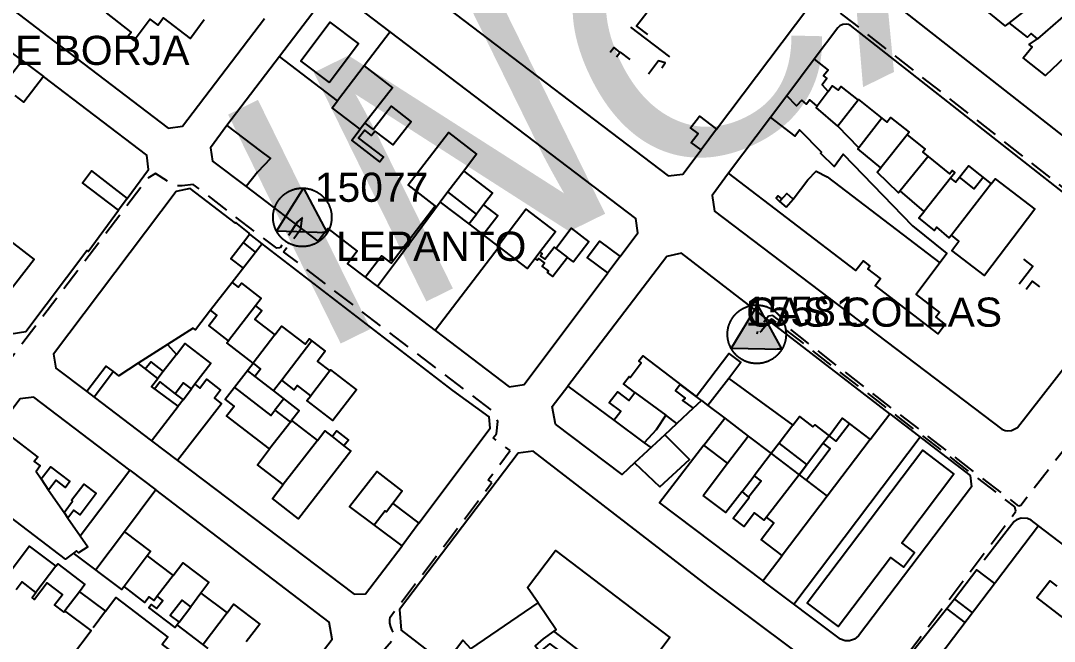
# Model space of a CAD drawing. Header units: millimetres. Extents: x 487814 to 495125, y 4392873 to 4398925.
# Drawn here: x 491716 to 491999.4, y 4396314.3 to 4396484.5 of the extents above; entities that cross this region are included whole.
import ezdxf
from ezdxf.enums import TextEntityAlignment as Align

# ---------------------------------------------------------------- set-up
doc = ezdxf.new("R2010")
doc.units = ezdxf.units.MM
doc.linetypes.add('TRAZOS2', pattern=[9.525, 6.35, -3.175])
for name, color, linetype in [('Cartografia_Base', 8, 'Continuous'), ('Centro_de_Distribucion_posicion', 5, 'Continuous'), ('Centro_de_Distribucion_rotulo', 7, 'Continuous'), ('Centro_de_Distribucion_rotulo_alias', 7, 'Continuous'), ('Texto_Cartografia_Territorial', 7, 'Continuous'), ('Tramo_MT__15_S_E_Trazado', 5, 'TRAZOS2')]:
    doc.layers.add(name, color=color, linetype=linetype)
doc.styles.get("Standard").update_dxf_attribs({"font": 'arial.ttf'})

# ---------------------------------------------------------------- blocks, each defined once
blk = doc.blocks.new('CD_EMPRESA_NEW')
blk.add_hatch(color=256).paths.add_polyline_path([(0, 1.003), (0.871, -0.497), (-0.872, -0.496)])
at = {"linetype": 'Continuous'}
for p, q in [((0.102, 0.828), (-0.027, 0.957)), ((-0.872, -0.496), (-0.872, -0.496))]:
    blk.add_line(p, q, dxfattribs=at)
at = {"flags": 128}
for points in [[(1.003, 0), (1.003, -0.011), (1.003, -0.022), (1.003, -0.034), (1.002, -0.045), (1.002, -0.056), (1.001, -0.067), (1, -0.079), (0.999, -0.09), (0.998, -0.102), (0.997, -0.113), (0.996, -0.125), (0.994, -0.136), (0.992, -0.148), (0.991, -0.159), (0.989, -0.171), (0.987, -0.183), (0.984, -0.194), (0.982, -0.206), (0.979, -0.218), (0.977, -0.229), (0.974, -0.241), (0.971, -0.253), (0.968, -0.264), (0.965, -0.276), (0.961, -0.288), (0.958, -0.299), (0.954, -0.311), (0.95, -0.323), (0.946, -0.335), (0.942, -0.346), (0.937, -0.358), (0.933, -0.369), (0.928, -0.381), (0.923, -0.392), (0.918, -0.404), (0.913, -0.415), (0.908, -0.427), (0.903, -0.438), (0.897, -0.45), (0.891, -0.461), (0.885, -0.472), (0.879, -0.483), (0.873, -0.494), (0.867, -0.505), (0.86, -0.516), (0.854, -0.527), (0.847, -0.538), (0.84, -0.549), (0.833, -0.56), (0.825, -0.57), (0.818, -0.581), (0.81, -0.591), (0.803, -0.602), (0.795, -0.612), (0.787, -0.622), (0.779, -0.632), (0.771, -0.642), (0.762, -0.652), (0.754, -0.662), (0.745, -0.672), (0.737, -0.681), (0.728, -0.691), (0.719, -0.7), (0.709, -0.709), (0.7, -0.719), (0.691, -0.728), (0.681, -0.737), (0.672, -0.745), (0.662, -0.754), (0.652, -0.762), (0.642, -0.771), (0.632, -0.779), (0.622, -0.787), (0.612, -0.795), (0.602, -0.803), (0.591, -0.81), (0.581, -0.818), (0.57, -0.825), (0.56, -0.833), (0.549, -0.84), (0.538, -0.847), (0.527, -0.854), (0.516, -0.86), (0.505, -0.867), (0.494, -0.873), (0.483, -0.879), (0.472, -0.885), (0.461, -0.891), (0.45, -0.897), (0.438, -0.903), (0.427, -0.908), (0.415, -0.913), (0.404, -0.918), (0.392, -0.923), (0.381, -0.928), (0.369, -0.933), (0.358, -0.937), (0.346, -0.942), (0.335, -0.946), (0.323, -0.95), (0.311, -0.954), (0.299, -0.958), (0.288, -0.961), (0.276, -0.965), (0.264, -0.968), (0.253, -0.971), (0.241, -0.974), (0.229, -0.977), (0.218, -0.979), (0.206, -0.982), (0.194, -0.984), (0.183, -0.987), (0.171, -0.989), (0.159, -0.991), (0.148, -0.992), (0.136, -0.994), (0.125, -0.996), (0.113, -0.997), (0.102, -0.998), (0.09, -0.999), (0.079, -1), (0.067, -1.001), (0.056, -1.002), (0.045, -1.002), (0.034, -1.003), (0.022, -1.003), (0.011, -1.003), (0, -1.003), (-0.011, -1.003), (-0.022, -1.003), (-0.034, -1.003), (-0.045, -1.002), (-0.056, -1.002), (-0.067, -1.001), (-0.079, -1), (-0.09, -0.999), (-0.102, -0.998), (-0.113, -0.997), (-0.125, -0.996), (-0.136, -0.994), (-0.148, -0.992), (-0.159, -0.991), (-0.171, -0.989), (-0.183, -0.987), (-0.194, -0.984), (-0.206, -0.982), (-0.218, -0.979), (-0.229, -0.977), (-0.241, -0.974), (-0.253, -0.971), (-0.264, -0.968), (-0.276, -0.965), (-0.288, -0.961), (-0.299, -0.958), (-0.311, -0.954), (-0.323, -0.95), (-0.335, -0.946), (-0.346, -0.942), (-0.358, -0.937), (-0.369, -0.933), (-0.381, -0.928), (-0.392, -0.923), (-0.404, -0.918), (-0.415, -0.913), (-0.427, -0.908), (-0.438, -0.903), (-0.45, -0.897), (-0.461, -0.891), (-0.472, -0.885), (-0.483, -0.879), (-0.494, -0.873), (-0.505, -0.867), (-0.516, -0.86), (-0.527, -0.854), (-0.538, -0.847), (-0.549, -0.84), (-0.56, -0.833), (-0.57, -0.825), (-0.581, -0.818), (-0.591, -0.81), (-0.602, -0.803), (-0.612, -0.795), (-0.622, -0.787), (-0.632, -0.779), (-0.642, -0.771), (-0.652, -0.762), (-0.662, -0.754), (-0.672, -0.745), (-0.681, -0.737), (-0.691, -0.728), (-0.7, -0.719), (-0.709, -0.709), (-0.719, -0.7), (-0.728, -0.691), (-0.737, -0.681), (-0.745, -0.672), (-0.754, -0.662), (-0.762, -0.652), (-0.771, -0.642), (-0.779, -0.632), (-0.787, -0.622), (-0.795, -0.612), (-0.803, -0.602), (-0.81, -0.591), (-0.818, -0.581), (-0.825, -0.57), (-0.833, -0.56), (-0.84, -0.549), (-0.847, -0.538), (-0.854, -0.527), (-0.86, -0.516), (-0.867, -0.505), (-0.873, -0.494), (-0.879, -0.483), (-0.885, -0.472), (-0.891, -0.461), (-0.897, -0.45), (-0.903, -0.438), (-0.908, -0.427), (-0.913, -0.415), (-0.918, -0.404), (-0.923, -0.392), (-0.928, -0.381), (-0.933, -0.369), (-0.937, -0.358), (-0.942, -0.346), (-0.946, -0.335), (-0.95, -0.323), (-0.954, -0.311), (-0.958, -0.299), (-0.961, -0.288), (-0.965, -0.276), (-0.968, -0.264), (-0.971, -0.253), (-0.974, -0.241), (-0.977, -0.229), (-0.979, -0.218), (-0.982, -0.206), (-0.984, -0.194), (-0.987, -0.183), (-0.989, -0.171), (-0.991, -0.159), (-0.992, -0.148), (-0.994, -0.136), (-0.996, -0.125), (-0.997, -0.113), (-0.998, -0.102), (-0.999, -0.09), (-1, -0.079), (-1.001, -0.067), (-1.002, -0.056), (-1.002, -0.045), (-1.003, -0.034), (-1.003, -0.022), (-1.003, -0.011), (-1.003, 0), (-1.003, 0.011), (-1.003, 0.022), (-1.003, 0.034), (-1.002, 0.045), (-1.002, 0.056), (-1.001, 0.067), (-1, 0.079), (-0.999, 0.09), (-0.998, 0.102), (-0.997, 0.113), (-0.996, 0.125), (-0.994, 0.136), (-0.992, 0.148), (-0.991, 0.159), (-0.989, 0.171), (-0.987, 0.183), (-0.984, 0.194), (-0.982, 0.206), (-0.979, 0.218), (-0.977, 0.229), (-0.974, 0.241), (-0.971, 0.253), (-0.968, 0.264), (-0.965, 0.276), (-0.961, 0.288), (-0.958, 0.299), (-0.954, 0.311), (-0.95, 0.323), (-0.946, 0.335), (-0.942, 0.346), (-0.937, 0.358), (-0.933, 0.369), (-0.928, 0.381), (-0.923, 0.392), (-0.918, 0.404), (-0.913, 0.415), (-0.908, 0.427), (-0.903, 0.438), (-0.897, 0.45), (-0.891, 0.461), (-0.885, 0.472), (-0.879, 0.483), (-0.873, 0.494), (-0.867, 0.505), (-0.86, 0.516), (-0.854, 0.527), (-0.847, 0.538), (-0.84, 0.549), (-0.833, 0.56), (-0.825, 0.57), (-0.818, 0.581), (-0.81, 0.591), (-0.803, 0.602), (-0.795, 0.612), (-0.787, 0.622), (-0.779, 0.632), (-0.771, 0.642), (-0.762, 0.652), (-0.754, 0.662), (-0.745, 0.672), (-0.737, 0.681), (-0.728, 0.691), (-0.719, 0.7), (-0.709, 0.709), (-0.7, 0.719), (-0.691, 0.728), (-0.681, 0.737), (-0.672, 0.745), (-0.662, 0.754), (-0.652, 0.762), (-0.642, 0.771), (-0.632, 0.779), (-0.622, 0.787), (-0.612, 0.795), (-0.602, 0.803), (-0.591, 0.81), (-0.581, 0.818), (-0.57, 0.825), (-0.56, 0.833), (-0.549, 0.84), (-0.538, 0.847), (-0.527, 0.854), (-0.516, 0.86), (-0.505, 0.867), (-0.494, 0.873), (-0.483, 0.879), (-0.472, 0.885), (-0.461, 0.891), (-0.45, 0.897), (-0.438, 0.903), (-0.427, 0.908), (-0.415, 0.913), (-0.404, 0.918), (-0.392, 0.923), (-0.381, 0.928), (-0.369, 0.933), (-0.358, 0.937), (-0.346, 0.942), (-0.335, 0.946), (-0.323, 0.95), (-0.311, 0.954), (-0.299, 0.958), (-0.288, 0.961), (-0.276, 0.965), (-0.264, 0.968), (-0.253, 0.971), (-0.241, 0.974), (-0.229, 0.977), (-0.218, 0.979), (-0.206, 0.982), (-0.194, 0.984), (-0.183, 0.987), (-0.171, 0.989), (-0.159, 0.991), (-0.148, 0.992), (-0.136, 0.994), (-0.125, 0.996), (-0.113, 0.997), (-0.102, 0.998), (-0.09, 0.999), (-0.079, 1), (-0.067, 1.001), (-0.056, 1.002), (-0.045, 1.002), (-0.034, 1.003), (-0.022, 1.003), (-0.011, 1.003), (0, 1.003), (0.011, 1.003), (0.022, 1.003), (0.034, 1.003), (0.045, 1.002), (0.056, 1.002), (0.067, 1.001), (0.079, 1), (0.09, 0.999), (0.102, 0.998), (0.113, 0.997), (0.125, 0.996), (0.136, 0.994), (0.148, 0.992), (0.159, 0.991), (0.171, 0.989), (0.183, 0.987), (0.194, 0.984), (0.206, 0.982), (0.218, 0.979), (0.229, 0.977), (0.241, 0.974), (0.253, 0.971), (0.264, 0.968), (0.276, 0.965), (0.288, 0.961), (0.299, 0.958), (0.311, 0.954), (0.323, 0.95), (0.335, 0.946), (0.346, 0.942), (0.358, 0.937), (0.369, 0.933), (0.381, 0.928), (0.392, 0.923), (0.404, 0.918), (0.415, 0.913), (0.427, 0.908), (0.438, 0.903), (0.45, 0.897), (0.461, 0.891), (0.472, 0.885), (0.483, 0.879), (0.494, 0.873), (0.505, 0.867), (0.516, 0.86), (0.527, 0.854), (0.538, 0.847), (0.549, 0.84), (0.56, 0.833), (0.57, 0.825), (0.581, 0.818), (0.591, 0.81), (0.602, 0.803), (0.612, 0.795), (0.622, 0.787), (0.632, 0.779), (0.642, 0.771), (0.652, 0.762), (0.662, 0.754), (0.672, 0.745), (0.681, 0.737), (0.691, 0.728), (0.7, 0.719), (0.709, 0.709), (0.719, 0.7), (0.728, 0.691), (0.737, 0.681), (0.745, 0.672), (0.754, 0.662), (0.762, 0.652), (0.771, 0.642), (0.779, 0.632), (0.787, 0.622), (0.795, 0.612), (0.803, 0.602), (0.81, 0.591), (0.818, 0.581), (0.825, 0.57), (0.833, 0.56), (0.84, 0.549), (0.847, 0.538), (0.854, 0.527), (0.86, 0.516), (0.867, 0.505), (0.873, 0.494), (0.879, 0.483), (0.885, 0.472), (0.891, 0.461), (0.897, 0.45), (0.903, 0.438), (0.908, 0.427), (0.913, 0.415), (0.918, 0.404), (0.923, 0.392), (0.928, 0.381), (0.933, 0.369), (0.937, 0.358), (0.942, 0.346), (0.946, 0.335), (0.95, 0.323), (0.954, 0.311), (0.958, 0.299), (0.961, 0.288), (0.965, 0.276), (0.968, 0.264), (0.971, 0.253), (0.974, 0.241), (0.977, 0.229), (0.979, 0.218), (0.982, 0.206), (0.984, 0.194), (0.987, 0.183), (0.989, 0.171), (0.991, 0.159), (0.992, 0.148), (0.994, 0.136), (0.996, 0.125), (0.997, 0.113), (0.998, 0.102), (0.999, 0.09), (1, 0.079), (1.001, 0.067), (1.002, 0.056), (1.002, 0.045), (1.003, 0.034), (1.003, 0.022), (1.003, 0.011), (1.003, 0)], [(0, 1.003), (0.871, -0.497), (-0.872, -0.496), (0, 1.003)]]:
    blk.add_lwpolyline(points, dxfattribs=at)

msp = doc.modelspace()

# ---------------------------------------------------------------- linework, layer by layer
at = {"layer": 'Cartografia_Base'}
for p, q in [((492003.14, 4396486.84, 125.63), (491994.71, 4396479.55, 125.52)), ((491883.12, 4396482.74, 124.16), (491893.85, 4396474.62, 124.07)), ((491716.39, 4396473.62, 128.91), (491722.18, 4396469.25, 128.89)), ((491879.32, 4396474.58, 125.69), (491880.25, 4396475.8, 125.69)), ((491933.55, 4396473.96, 125.99), (491926.02, 4396463.94, 126)), ((491810.17, 4396472.16, 127.64), (491802.87, 4396462.57, 127.72)), ((491937.36, 4396465.15, 125.15), (491934.34, 4396461.12, 125.15)), ((491945.56, 4396462.73, 126.45), (491940.01, 4396455.56, 124.79)), ((491810.36, 4396456.44, 127.55), (491809.05, 4396454.77, 127.54)), ((491921.54, 4396457.97, 126.7), (491910.07, 4396442.69, 126.7)), ((491952.06, 4396457.81, 125.36), (491945.74, 4396449.66, 125.34)), ((491906.78, 4396454.76, 123.87), (491902.51, 4396449.09, 131.76)), ((491959, 4396453.23, 125.33), (491951.8, 4396444.21, 125.34)), ((491964.8, 4396447.26, 126.78), (491957.07, 4396437.89, 125)), ((491837.42, 4396443.23, 127.22), (491833.07, 4396437.57, 127.22)), ((491970.89, 4396441.34, 124.81), (491963.67, 4396432.21, 124.81)), ((491982.08, 4396439.78, 124.78), (491971.13, 4396425.7, 124.79)), ((491745.14, 4396435.74, 126.84), (491742.77, 4396432.51, 126.83)), ((491842.83, 4396434.02, 126.94), (491840.92, 4396431.5, 126.94)), ((491838.84, 4396428.77, 126.62), (491842.77, 4396425.78, 126.62)), ((491780.36, 4396421.06, 128.5), (491777.03, 4396423.64, 128.5)), ((491846.81, 4396422.7, 130.54), (491847.12, 4396422.47, 130.54)), ((491858.3, 4396421.04, 127.22), (491857, 4396419.33, 127.22)), ((491862.69, 4396422.05, 126.94), (491865.9, 4396419.6, 126.94)), ((491880.3, 4396419.8, 126.94), (491876.96, 4396415.36, 126.94)), ((491810.38, 4396414.15, 126.94), (491813.75, 4396411.6, 126.84)), ((491773.93, 4396412.72, 127.21), (491768.03, 4396405.11, 127.21)), ((491813.75, 4396411.6, 126.84), (491829.63, 4396399.5, 126.94)), ((491780.32, 4396406.29, 127.04), (491772.98, 4396396.72, 127.04)), ((491785.66, 4396398.33, 127.35), (491779.67, 4396390.59, 127.29)), ((491756.22, 4396395.69, 126.78), (491748.21, 4396390.57, 126.78)), ((491795.77, 4396396.69, 128.33), (491787.6, 4396385.92, 128.33)), ((491758.67, 4396392.99, 126.82), (491755.06, 4396388.31, 126.78)), ((491778.1, 4396388.58, 128.76), (491780.2, 4396386.94, 128.76)), ((491800.73, 4396388.45, 127.08), (491795.49, 4396381.65, 127.08)), ((491780.2, 4396386.94, 128.76), (491785.29, 4396382.98, 128.76)), ((491910.09, 4396386.41, 125.98), (491904.37, 4396379, 125.98)), ((491763.7, 4396384.81, 126.93), (491762.79, 4396383.52, 126.92)), ((491884.37, 4396382.56, 126.22), (491892.86, 4396376.29, 126.25)), ((491760.49, 4396380.53, 127.23), (491759.11, 4396378.74, 127.23)), ((491788.07, 4396380.79, 128.76), (491785.67, 4396377.71, 128.76)), ((491902.6, 4396380.34, 125.98), (491904.37, 4396379, 125.98)), ((491900.3, 4396378.19, 125.93), (491895.88, 4396374.06, 127.08)), ((491904.37, 4396379, 125.98), (491909, 4396375.46, 124.81)), ((491789.9, 4396374.42, 127.5), (491784.2, 4396367.04, 127.49)), ((491878.63, 4396374.9, 126.64), (491886.93, 4396368.76, 126.67)), ((491903.28, 4396368.06, 125.72), (491909, 4396375.46, 124.81)), ((491909, 4396375.46, 124.81), (491915.43, 4396370.56, 124.81)), ((491927.69, 4396373.55, 125.12), (491923.9, 4396368.61, 125.28)), ((491751.85, 4396369.31, 127.06), (491759, 4396363.89, 127.06)), ((491797.31, 4396369.34, 126.9), (491787.96, 4396357.25, 126.87)), ((491801.37, 4396370.45, 126.76), (491804.6, 4396367.9, 126.76)), ((491909.78, 4396363.13, 125.76), (491915.43, 4396370.56, 124.81)), ((491962.6, 4396370.3, 123.15), (491927.96, 4396324.41, 122.99)), ((491937.59, 4396370.68, 125.35), (491936, 4396368.62, 125.35)), ((491948.89, 4396369.61, 125.33), (491937.09, 4396354.07, 125.55)), ((491745.86, 4396361.24, 126.82), (491753.01, 4396355.79, 126.82)), ((491929.37, 4396359.96, 125.3), (491920.44, 4396348.3, 126.05)), ((491721.57, 4396358.82, 127.48), (491723.62, 4396355.77, 127.48)), ((491931.31, 4396358.48, 125.05), (491937.09, 4396354.07, 125.55)), ((491937.09, 4396354.07, 125.55), (491924.76, 4396337.84, 125.97)), ((491727.85, 4396349.63, 128.29), (491728.91, 4396348.09, 128.3)), ((491825.12, 4396346.65, 127), (491820.56, 4396340.44, 126.95)), ((491744.39, 4396344.28, 126.68), (491736.56, 4396333.85, 126.68)), ((491750.67, 4396337.73, 127.03), (491744.31, 4396329.27, 127.04)), ((491725.63, 4396334.85, 127.31), (491720.16, 4396327.66, 127.31)), ((491757.81, 4396332.36, 127.46), (491753.43, 4396326.62, 127.45)), ((491732.06, 4396327.86, 127.34), (491728.11, 4396322.59, 127.34)), ((491765.39, 4396327.44, 126.54), (491762.61, 4396323.76, 126.54)), ((491969.92, 4396323.2, 122.78), (491974.96, 4396319.33, 123.4)), ((491739.21, 4396322.5, 127.48), (491735.8, 4396317.97, 127.47)), ((491772.57, 4396322.08, 126.55), (491766.02, 4396313.35, 126.54)), ((491759.4, 4396319.5, 126.54), (491758.9, 4396318.79, 126.54))]:
    msp.add_line(p, q, dxfattribs=at)
for points in [[(491950.58, 4396493.09, 123.8), (492030.94, 4396429.95, 122.91), (492033.78, 4396430.31, 122.87), (492064.13, 4396469.41, 122.8), (492063.65, 4396473.42, 122.87), (491982.45, 4396535.14, 124.38)], [(491812.74, 4396503.55, 124.99), (491893.51, 4396441.97, 124.04), (491897.51, 4396442.46, 124.15), (491902.51, 4396449.09, 124.15), (491899.83, 4396451.13, 124.15), (491901.68, 4396453.56, 124.14), (491899.6, 4396455.15, 124.14), (491902.05, 4396458.34, 124.11), (491906.78, 4396454.76, 124.11), (491932.06, 4396488.33, 123.88)], [(491706.23, 4396493.4, 126), (491723.44, 4396480.24, 125.87)], [(491817.29, 4396481.51, 127.16), (491803.16, 4396492.27, 127.31), (491802.36, 4396492.69, 128.65), (491801.31, 4396492.79, 130.72), (491800.5, 4396492.43, 131.41), (491799.9, 4396491.83, 127.31), (491786.9, 4396474.73, 127.31)], [(491997.98, 4396492.32, 125.29), (491997.18, 4396491.37, 125.29), (491996.13, 4396491.17, 125.29), (491986.94, 4396483.98, 125.29)], [(491888.94, 4396488.31, 122.92), (491884.81, 4396483, 122.92), (491887.78, 4396480.77, 122.92)], [(492027.78, 4396473.96, 123.61), (492029.86, 4396476.77, 123.64), (492034.64, 4396473.16, 123.45), (492019.54, 4396453.45, 123.42), (492012.62, 4396458.78, 123.49), (492014.7, 4396461.49, 123.57), (492002.11, 4396471.19, 123.57), (492005.31, 4396475.13, 123.62), (492003.94, 4396476.22, 123.63), (491996.95, 4396469.46, 123.53), (491990.78, 4396474.32, 123.65), (491993.31, 4396477.4, 123.73), (491992.5, 4396477.97, 123.75), (491994.71, 4396479.55, 123.79), (491993.03, 4396481.01, 123.84), (491992.02, 4396480.04, 123.82), (491986.94, 4396483.98, 123.77), (491985.88, 4396483.15, 123.7), (491978.44, 4396489.2, 123.6)], [(491723.44, 4396480.24, 125.87), (491756.41, 4396455.06, 125.6), (491760.32, 4396455.64, 125.46), (491782.81, 4396485.12, 125.28)], [(491766.26, 4396484.73, 126.06), (491762.48, 4396479.67, 126.09), (491755.12, 4396485.29, 126.22), (491753.64, 4396483.35, 126.23), (491751.51, 4396484.97, 126.34), (491747.05, 4396479.12, 126.34), (491745.46, 4396480.34, 126.34), (491746.3, 4396481.41, 126.41), (491739.51, 4396486.72, 126.4)], [(491710.41, 4396466.02, 125.83), (491716.39, 4396473.62, 125.82), (491702.65, 4396484.07, 125.94)], [(491800.55, 4396467.6, 125.29), (491808.57, 4396478.28, 125.1), (491800.8, 4396484.12, 125.1), (491792.78, 4396473.44, 125.31), (491800.55, 4396467.6, 125.29)], [(492011.87, 4396429.56, 122.81), (491943.42, 4396483.33, 123.84), (491942.92, 4396483.51, 123.84), (491942.25, 4396483.62, 123.85), (491941.33, 4396483.48, 123.85), (491940.59, 4396483.11, 123.85), (491940.05, 4396482.62, 123.85), (491933.55, 4396473.96, 123.87), (491937.32, 4396470.99, 123.71), (491936.07, 4396469.41, 123.72), (491936.97, 4396468.71, 123.68), (491935.7, 4396466.98, 123.69), (491937.36, 4396465.15, 123.62), (491938.49, 4396466.66, 123.62), (491940.09, 4396465.46, 123.62), (491940.82, 4396466.44, 123.64), (491945.56, 4396462.73, 123.58), (491945.71, 4396462.93, 123.58), (491953.48, 4396456.71, 123.49), (491954.49, 4396457.99, 123.5), (491959.57, 4396453.94, 123.44), (491959, 4396453.23, 123.43), (491963.95, 4396449.29, 123.21), (491963.32, 4396448.5, 123.19), (491970.6, 4396442.49, 122.63), (491971.35, 4396443.4, 122.68), (491972.07, 4396442.83, 122.63), (491970.89, 4396441.34, 122.56), (491972.3, 4396440.22, 122.48), (491975.83, 4396444.7, 122.62), (491982.08, 4396439.78, 122.69), (491983.16, 4396441.17, 122.5), (491993.98, 4396432.86, 122.73), (491980.26, 4396414.61, 122.71), (491971.3, 4396421.48, 122.7), (491973.22, 4396424.08, 122.7), (491971.13, 4396425.7, 122.69), (491970.56, 4396424.97, 122.69), (491967.19, 4396427.87, 122.5), (491966.5, 4396426.99, 122.54), (491962.22, 4396430.42, 122.81), (491963.67, 4396432.21, 122.7), (491957.07, 4396437.89, 123.32), (491956.63, 4396437.35, 123.32), (491950.82, 4396442.98, 123.46), (491951.8, 4396444.21, 123.47), (491945.49, 4396449.34, 123.47), (491945.74, 4396449.66, 123.48), (491940.01, 4396455.56, 123.49), (491934.04, 4396460.72, 123.68), (491934.34, 4396461.12, 123.68), (491932.3, 4396462.83, 123.72), (491931.43, 4396461.59, 123.72), (491930.1, 4396462.75, 123.78), (491928.71, 4396461.15, 123.79), (491926.02, 4396463.94, 123.91), (491921.54, 4396457.97, 123.94), (491928.24, 4396452.9, 123.7), (491929.51, 4396454.62, 123.78), (491935.55, 4396448.5, 123.62), (491935.28, 4396448.16, 123.63), (491939.03, 4396444.51, 123.61), (491941.45, 4396447.94, 123.54), (491960.45, 4396428.24, 122.84), (491969.91, 4396420.67, 122.72), (491961.44, 4396409.46, 122.96), (491967.92, 4396404.51, 122.88), (491966.9, 4396403.17, 122.9), (491969.45, 4396401.22, 122.87), (491967.5, 4396398.67, 122.92), (491950.23, 4396411.91, 123.16), (491951.71, 4396413.84, 123.12), (491948.25, 4396416.49, 123.16), (491948.82, 4396417.24, 123.15), (491947, 4396418.63, 123.29), (491944.95, 4396415.96, 123.32), (491910.07, 4396442.69, 124.02)], [(491781.64, 4396448.8, 125.66), (491784.42, 4396446.69, 125.64), (491780.86, 4396442.98, 125.71), (491777.75, 4396439.02, 125.77), (491797.44, 4396424.02, 124.97), (491800.2, 4396427.56, 125), (491808.24, 4396421.3, 124.86), (491805.58, 4396417.82, 124.83), (491810.38, 4396414.15, 124.75), (491814.92, 4396420.06, 124.79), (491817.55, 4396418.04, 124.74), (491829.6, 4396433.78, 124.88), (491822.18, 4396439.46, 125.01), (491833.23, 4396453.84, 124.77), (491840.94, 4396447.92, 124.64), (491837.42, 4396443.23, 124.78), (491845.29, 4396437.24, 124.65), (491842.83, 4396434.02, 124.67), (491846.77, 4396431.02, 124.6), (491842.77, 4396425.78, 124.65), (491846.81, 4396422.7, 124.57), (491854.48, 4396432.79, 124.48), (491862.56, 4396426.63, 124.45), (491858.3, 4396421.04, 124.52), (491858.93, 4396420.54, 124.53), (491858.49, 4396419.97, 124.53), (491859.67, 4396419.07, 124.53), (491862.21, 4396422.41, 124.53), (491862.69, 4396422.05, 124.54), (491866.9, 4396427.57, 124.34), (491871.75, 4396423.88, 124.31), (491867.53, 4396418.36, 124.28), (491865.9, 4396419.6, 124.39), (491861.88, 4396414.33, 124.37), (491860.4, 4396415.46, 124.47), (491860.72, 4396415.88, 124.47), (491858.95, 4396417.21, 124.54), (491859.61, 4396418.09, 124.54), (491858.03, 4396419.28, 124.53), (491857.68, 4396418.81, 124.53), (491857, 4396419.33, 124.53), (491854.89, 4396416.55, 124.53), (491847.12, 4396422.47, 124.57), (491829.63, 4396399.5, 124.41), (491849.91, 4396384.06, 124.07), (491853.98, 4396384.75, 124.08), (491876.96, 4396415.36, 123.91), (491871.3, 4396419.61, 124.17), (491874.69, 4396424.09, 124.19), (491880.3, 4396419.8, 123.88), (491885.18, 4396426.31, 123.84), (491884.63, 4396430.23, 123.84), (491817.29, 4396481.51, 124.85), (491810.17, 4396472.16, 125.15), (491817.93, 4396466.09, 125.03), (491810.36, 4396456.44, 125.23), (491812.58, 4396454.7, 125.19), (491817.56, 4396461.06, 125.11), (491822.98, 4396456.83, 125.01), (491818.06, 4396450.47, 125.1), (491813.16, 4396454.26, 125.18), (491812.19, 4396453.01, 125.2), (491810.3, 4396454.47, 125.23), (491808.63, 4396452.31, 125.26), (491815.41, 4396447.05, 125.14), (491814.46, 4396445.82, 125.15), (491806.77, 4396451.8, 125.29), (491809.05, 4396454.77, 125.25), (491801.38, 4396460.61, 125.36), (491802.87, 4396462.57, 125.33), (491786.9, 4396474.73, 125.35), (491772.49, 4396455.76, 125.73), (491781.64, 4396448.8, 125.66)], [(491877.59, 4396475.89, 125.64), (491878.6, 4396477.14, 125.64), (491880.25, 4396475.8, 125.69)], [(491880.25, 4396475.8, 125.69), (491880.35, 4396475.94, 125.69), (491883, 4396473.85, 125.69)], [(491891.71, 4396471.62, 125.54), (491892.63, 4396472.95, 125.54), (491890.86, 4396473.48, 125.54), (491888.12, 4396469.85, 125.54)], [(491713.36, 4396398.65, 124.76), (491717.42, 4396399.25, 124.71), (491734.06, 4396421.5, 125.06), (491734.44, 4396421.21, 125.06), (491742.77, 4396432.51, 125.25), (491732.88, 4396440.08, 125.28), (491735.34, 4396443.31, 125.35), (491745.14, 4396435.74, 125.3), (491751.04, 4396443.75, 125.44), (491750.53, 4396447.68, 125.47), (491722.18, 4396469.25, 125.76), (491716.81, 4396462.18, 125.77), (491714.48, 4396463.98, 125.79)], [(491772.49, 4396455.76, 125.73), (491768.04, 4396449.61, 125.73), (491768.53, 4396446.04, 125.73), (491777.75, 4396439.02, 125.77)], [(491910.07, 4396442.69, 124.02), (491905.52, 4396436.6, 124.01), (491906.19, 4396432.26, 123.87), (491984.96, 4396372.45, 122.81), (491985.85, 4396372.12, 122.8), (491986.63, 4396372.01, 122.8), (491987.65, 4396372.11, 122.79), (491989.26, 4396372.89, 122.78), (492024.24, 4396417.85, 122.77)], [(491927.78, 4396435.53, 123.19), (491931.82, 4396440.85, 123.07), (491934.03, 4396443.21, 122.78), (491937.05, 4396441.73, 122.88), (491967.94, 4396418.07, 124.24)], [(491979.84, 4396441.53, 125.25), (491977.4, 4396438.42, 125.25), (491973.37, 4396441.59, 125.25)], [(491778.81, 4396425.94, 126.97), (491778.54, 4396426.14, 126.97), (491778.64, 4396426.27, 128.53), (491774.92, 4396429.14, 128.53), (491774.82, 4396429.01, 128.53), (491762.47, 4396438.53, 126.98), (491758.59, 4396437.65, 126.98), (491724.98, 4396393.04, 126.91), (491725.59, 4396389.23, 126.9), (491734.12, 4396382.76, 126.9)], [(491838.84, 4396428.77, 124.72), (491840.92, 4396431.5, 124.69), (491833.07, 4396437.57, 124.82), (491830.95, 4396434.78, 124.86), (491838.84, 4396428.77, 124.72)], [(491924.05, 4396434.94, 123.97), (491924.68, 4396435.64, 124.01), (491923.69, 4396436.52, 123.98), (491923.07, 4396435.82, 123.97), (491924.05, 4396434.94, 123.97)], [(491925.84, 4396433.35, 123.99), (491927.78, 4396435.53, 124), (491926, 4396437.12, 124.01), (491924.05, 4396434.94, 123.97), (491925.84, 4396433.35, 123.99)], [(491830.95, 4396434.78, 127.23), (491819.58, 4396419.25, 126.84), (491813.75, 4396411.6, 126.84)], [(491703.77, 4396431.24, 125.1), (491719.63, 4396419.06, 124.86), (491707.37, 4396403.16, 124.86)], [(491782.14, 4396423.36, 128.44), (491778.81, 4396425.94, 128.44), (491777.03, 4396423.64, 128.5)], [(491790.22, 4396374.83, 123.98), (491797.31, 4396369.34, 123.97), (491799.36, 4396372, 124.35), (491801.37, 4396370.45, 124.38), (491802.55, 4396371.99, 124.6), (491805.82, 4396369.48, 124.64), (491804.6, 4396367.9, 124.41), (491806.51, 4396366.42, 124.43), (491792.16, 4396347.89, 123.47), (491785.01, 4396353.44, 123.49), (491787.96, 4396357.25, 123.49), (491780.87, 4396362.73, 123.97), (491784.2, 4396367.04, 123.97), (491772.4, 4396376.16, 124.29), (491774.46, 4396378.81, 124.28), (491772, 4396380.71, 124.35), (491779.67, 4396390.59, 125.07), (491772.53, 4396396.14, 125), (491772.98, 4396396.72, 125.01), (491767.58, 4396400.89, 125), (491769.79, 4396403.75, 125.04), (491768.03, 4396405.11, 125.04), (491763.85, 4396399.69, 124.97), (491763.24, 4396400.17, 124.96), (491756.22, 4396395.69, 124.78), (491758.67, 4396392.99, 124.71), (491760.99, 4396395.99, 124.72), (491768.12, 4396390.48, 124.52), (491763.7, 4396384.81, 124.52), (491765.04, 4396383.76, 124.49), (491766.9, 4396386.16, 124.5), (491770.79, 4396383.15, 124.39), (491769.09, 4396380.95, 124.41), (491771.03, 4396379.45, 124.35), (491759, 4396363.89, 124.31), (491807.41, 4396327.16, 123.85), (491810.51, 4396327.3, 123.78), (491820.56, 4396340.44, 124), (491806.12, 4396351.25, 123.86), (491813.64, 4396360.86, 124.51), (491820.53, 4396355.47, 124.14), (491817.96, 4396352.11, 124.11), (491825.12, 4396346.65, 124.04), (491844.73, 4396372.75, 123.57), (491844.44, 4396375.81, 123.71), (491834.47, 4396383.08, 124.03), (491782.14, 4396423.36, 125.06), (491773.93, 4396412.72, 125.14), (491775.63, 4396411.4, 125.14), (491776.49, 4396412.52, 125.15), (491781.9, 4396408.34, 125.16), (491780.32, 4396406.29, 125.13), (491782.05, 4396404.96, 125.14), (491780.19, 4396402.56, 125.11), (491785.66, 4396398.33, 125.11), (491787.51, 4396400.73, 125.14), (491793.94, 4396395.75, 125.15), (491795.06, 4396397.23, 125.11), (491799.45, 4396393.85, 125.02), (491797.31, 4396391.05, 125.14), (491800.73, 4396388.45, 125.08), (491800.91, 4396388.71, 125.07), (491808.02, 4396383.22, 124.64), (491801.55, 4396374.84, 124.76), (491794.44, 4396380.3, 124.75), (491795.49, 4396381.65, 124.94), (491791.85, 4396384.47, 125.05), (491790.94, 4396383.3, 124.88), (491787.6, 4396385.92, 124.99), (491785.29, 4396382.98, 124.57), (491792.3, 4396377.52, 124.36), (491790.22, 4396374.83, 123.98)], [(491777.03, 4396423.64, 128.5), (491773.59, 4396419.21, 128.5), (491776.93, 4396416.61, 128.5)], [(491901.19, 4396381.42, 123.77), (491910.09, 4396393.21, 123.7), (491913.43, 4396390.75, 123.57), (491910.09, 4396386.41, 123.68), (491927.69, 4396373.55, 123.16), (491929.49, 4396375.9, 123.03), (491933.18, 4396373.07, 122.96), (491933.66, 4396373.69, 122.92), (491937.59, 4396370.68, 122.84), (491941.23, 4396375.46, 122.64), (491948.89, 4396369.61, 122.42), (491954.29, 4396376.7, 123.12), (491897.13, 4396420.79, 124.2), (491893.13, 4396419.87, 124.35), (491865.94, 4396384.28, 124.4), (491878.63, 4396374.9, 124.15), (491880.47, 4396377.39, 124.11), (491877.34, 4396379.77, 124.16), (491879.59, 4396382.73, 124.15), (491882.72, 4396380.37, 124.07), (491884.37, 4396382.56, 124.07), (491881.23, 4396384.88, 124.15), (491882.76, 4396386.89, 124.15), (491883.07, 4396386.66, 124.14), (491886.13, 4396390.68, 124.14), (491885.47, 4396391.18, 124.15), (491886.54, 4396392.58, 124.15), (491901.19, 4396381.42, 123.77)], [(491990.89, 4396419.1, 124.83), (491993.49, 4396417.13, 124.83), (491989.71, 4396412.25, 124.83)], [(491995.43, 4396411.49, 124.88), (491993.35, 4396413.03, 124.88), (491991.61, 4396410.76, 124.88)], [(491741.37, 4396388.27, 126.76), (491739.43, 4396389.77, 126.76), (491734.12, 4396382.76, 126.76), (491736.07, 4396381.28, 126.76)], [(491751.85, 4396369.31, 124.39), (491759.11, 4396378.74, 124.42), (491751.87, 4396384.19, 124.57), (491753.58, 4396386.36, 124.61), (491748.21, 4396390.57, 124.72), (491742.83, 4396387.14, 124.68), (491741.37, 4396388.27, 124.72), (491736.07, 4396381.28, 124.56), (491751.85, 4396369.31, 124.39)], [(491750.11, 4396389.06, 127.13), (491751.61, 4396390.97, 127.13), (491755.06, 4396388.31, 127.13), (491753.58, 4396386.36, 127.13)], [(491779.67, 4396390.59, 127.24), (491781.75, 4396388.93, 127.24), (491780.2, 4396386.94, 128.76)], [(491752.69, 4396383.56, 127.23), (491754.11, 4396385.44, 127.23), (491758.34, 4396382.18, 127.23)], [(491760.49, 4396380.53, 127.23), (491762.79, 4396383.52, 127.07), (491760.64, 4396385.18, 127.07), (491758.34, 4396382.18, 127.23), (491760.49, 4396380.53, 127.23)], [(491774.53, 4396383.98, 128.76), (491784.53, 4396376.25, 128.76), (491785.67, 4396377.71, 128.76)], [(491884.23, 4396363.19, 126.51), (491880.85, 4396360.03, 126.51), (491862.6, 4396373.84, 126.71), (491861.65, 4396378.66, 126.79), (491865.94, 4396384.28, 126.79)], [(491901.19, 4396381.42, 123.77), (491896.81, 4396384.76, 123.89), (491895.51, 4396382.96, 125.95), (491898.16, 4396381.02, 125.95), (491897.42, 4396380.34, 125.95), (491900.3, 4396378.19, 125.95), (491902.6, 4396380.34, 125.95), (491901.19, 4396381.42, 123.77)], [(491732.27, 4396343.19, 124.7), (491745.86, 4396361.24, 124.61), (491719.55, 4396381.28, 124.04), (491715.78, 4396380.76, 124.19), (491709.9, 4396373.03, 125.26), (491720.63, 4396364.82, 124.46), (491719.67, 4396363.61, 124.5), (491721.31, 4396362.39, 124.51), (491720.17, 4396360.9, 124.56), (491721.57, 4396358.82, 124.6), (491724.11, 4396362.16, 124.49), (491729.44, 4396358.09, 124.54), (491728.24, 4396356.51, 124.59), (491725.71, 4396358.45, 124.57), (491723.62, 4396355.77, 124.66), (491727.85, 4396349.63, 124.75), (491730.2, 4396352.72, 124.67), (491729.87, 4396352.97, 124.67), (491733.24, 4396357.4, 124.52), (491736.67, 4396354.81, 124.55), (491732.26, 4396348.95, 124.72), (491730.54, 4396350.25, 124.73), (491728.91, 4396348.09, 124.74), (491732.27, 4396343.19, 124.7)], [(491785.67, 4396377.71, 128.76), (491789.9, 4396374.42, 127.45), (491790.22, 4396374.83, 123.98)], [(491892.55, 4396370.95, 126.85), (491895.88, 4396374.06, 126.85), (491892.86, 4396376.29, 126.85), (491890.2, 4396372.29, 126.85), (491886.93, 4396368.76, 126.85), (491888.75, 4396367.41, 126.85)], [(491954.29, 4396376.7, 124.76), (491976.32, 4396359.74, 124.74), (491976.62, 4396356.63, 124.74), (491945.7, 4396315.76, 124.74), (491944.59, 4396314.89, 124.76), (491943.23, 4396314.44, 124.77), (491942.05, 4396314.44, 124.78), (491940.73, 4396314.87, 124.79), (491919.42, 4396330.84, 124.79)], [(491943.17, 4396373.96, 125.97), (491939.53, 4396369.19, 125.97), (491937.59, 4396370.68, 125.97)], [(491891.17, 4396356.61, 123.92), (491899.37, 4396364.18, 123.78), (491892.55, 4396370.95, 123.93), (491884.23, 4396363.19, 124.1), (491891.17, 4396356.61, 123.92)], [(491915.43, 4396370.56, 124.81), (491921.74, 4396365.77, 124.81), (491917.05, 4396359.65, 125.61)], [(491929.37, 4396359.96, 123.27), (491931.53, 4396362.8, 123.26), (491923.9, 4396368.61, 123.38), (491921.74, 4396365.77, 123.37), (491929.37, 4396359.96, 123.27)], [(491931.31, 4396358.48, 124.59), (491937.91, 4396367.15, 124.59), (491936, 4396368.62, 124.59), (491929.37, 4396359.96, 123.27), (491931.31, 4396358.48, 124.59)], [(491914.12, 4396284.01, 126.28), (491932.56, 4396308.33, 126.79), (491904.49, 4396329.37, 125.35), (491856.44, 4396366.46, 123.14), (491852.39, 4396365.91, 123.72), (491819.86, 4396323, 123.77), (491820.3, 4396317.29, 123.72), (491832.27, 4396308.06, 123.63), (491837.23, 4396314.61, 123.87), (491839.41, 4396312.16, 123.81), (491857.81, 4396324.81, 124.46), (491854.88, 4396329.07, 124.44), (491862.62, 4396339.21, 124.36), (491893.98, 4396315.33, 124.83), (491886.14, 4396304.87, 124.12), (491914.12, 4396284.01, 126.28)], [(491903.07, 4396354.3, 123.66), (491909.78, 4396363.13, 123.55), (491903.28, 4396368.06, 123.71), (491891.11, 4396352.26, 123.9), (491919.42, 4396330.84, 123.2), (491924.76, 4396337.84, 123.12), (491919.02, 4396342.2, 123.26), (491922.48, 4396346.73, 123.21), (491920.44, 4396348.3, 123.26), (491919.8, 4396347.47, 123.27), (491917.18, 4396349.48, 123.33), (491914.34, 4396345.76, 123.38), (491911.33, 4396348.05, 123.45), (491915.72, 4396353.75, 123.39), (491913.76, 4396355.35, 123.43), (491909.29, 4396349.6, 123.5), (491903.07, 4396354.3, 123.66)], [(491967.88, 4396355.02, 122.89), (491971.81, 4396360.22, 122.84), (491963.28, 4396366.68, 123.1), (491931.57, 4396324.76, 122.97), (491940.1, 4396318.3, 122.86), (491954.44, 4396337.26, 122.93), (491957.98, 4396334.58, 122.88), (491961.06, 4396338.65, 122.89), (491957.52, 4396341.33, 122.94), (491967.88, 4396355.02, 122.89)], [(491767.37, 4396312.32, 124.26), (491758.9, 4396318.79, 124.57), (491758.32, 4396318.03, 124.62), (491751.08, 4396323.55, 124.6), (491751.72, 4396324.39, 124.55), (491753.23, 4396323.23, 124.56), (491754.94, 4396325.46, 124.42), (491753.43, 4396326.62, 124.41), (491752.53, 4396325.45, 124.49), (491751.15, 4396326.51, 124.48), (491749.96, 4396324.95, 124.58), (491744.31, 4396329.27, 124.56), (491743.72, 4396328.48, 124.61), (491730.46, 4396338.43, 124.7), (491728.24, 4396336.81, 124.75), (491699.19, 4396358.95, 125.25)], [(491913.76, 4396355.35, 125.61), (491917.05, 4396359.65, 125.61), (491918.94, 4396358.17, 125.61), (491915.57, 4396353.87, 125.61)], [(491782.97, 4396290.84, 124.56), (491801.39, 4396314.9, 123.95), (491800.57, 4396319.56, 123.99), (491753.01, 4396355.79, 124.55), (491744.39, 4396344.28, 124.54), (491751.56, 4396338.9, 124.44), (491750.67, 4396337.73, 124.44), (491757.81, 4396332.36, 124.34), (491760.44, 4396335.79, 124.35), (491767.59, 4396330.36, 124.29), (491765.39, 4396327.44, 124.26), (491772.57, 4396322.08, 124.21), (491774.34, 4396324.43, 124.21), (491781.53, 4396319.01, 124.11), (491777.81, 4396314.08, 124.12)], [(491817.96, 4396352.11, 126.92), (491816.22, 4396349.83, 124.73), (491815.89, 4396350.08, 124.56), (491812.84, 4396346.11, 127.04)], [(492022.31, 4396325.12, 122.08), (491995.03, 4396345.91, 122.66), (491959.96, 4396299.7, 122.83), (491988.98, 4396277.53, 122.43)], [(491995.03, 4396345.91, 123.46), (491993, 4396347.47, 123.46), (491992.05, 4396347.92, 123.46), (491990.29, 4396348.06, 123.46), (491988.97, 4396347.6, 123.46), (491988.35, 4396347.17, 123.46), (491980.13, 4396336.5, 123.46)], [(491732.27, 4396343.19, 126.84), (491734.35, 4396340.16, 126.84), (491731.81, 4396338.56, 126.84), (491731.31, 4396339.07, 126.84), (491730.46, 4396338.43, 126.84)], [(491711.26, 4396330.98, 125.07), (491718.26, 4396340.36, 124.87), (491725.63, 4396334.85, 124.81), (491726.11, 4396335.49, 124.79), (491733.57, 4396329.87, 124.67), (491732.06, 4396327.86, 124.7), (491739.21, 4396322.5, 124.75), (491742.06, 4396326.28, 124.72), (491756.31, 4396315.4, 124.79), (491754.79, 4396313.38, 124.89), (491760.69, 4396308.92, 124.99)], [(491683.96, 4396333.96, 125.49), (491724.48, 4396302.93, 125.03), (491735.25, 4396317.24, 124.83), (491728.11, 4396322.59, 124.84), (491727.89, 4396322.29, 124.85), (491725.25, 4396324.27, 124.88), (491727.43, 4396327.11, 124.82), (491723.24, 4396330.33, 124.87), (491719.74, 4396325.78, 124.96), (491719.1, 4396326.27, 124.97), (491720.16, 4396327.66, 124.94), (491716.35, 4396330.55, 124.98), (491714.72, 4396328.4, 125.03)], [(491983.07, 4396330.1, 123.35), (491978.14, 4396333.85, 123.35), (491972, 4396325.79, 123.35), (491976.99, 4396321.99, 123.35)], [(492005.72, 4396317.67, 122.31), (491994.59, 4396326.27, 122.73), (491998.12, 4396330.9, 122.79), (492000.09, 4396329.39, 122.75)], [(491759.4, 4396319.5, 124.53), (491762.61, 4396323.76, 124.27), (491760.2, 4396325.58, 124.28), (491756.99, 4396321.32, 124.53), (491759.4, 4396319.5, 124.53)], [(491857.81, 4396324.81, 127.56), (491862.79, 4396317.54, 127.56), (491862.12, 4396317.03, 127.56)], [(491972, 4396325.79, 122.83), (491958.21, 4396308.59, 122.9), (491957.53, 4396307.47, 122.9), (491956.96, 4396305.32, 122.9), (491956.96, 4396304.38, 122.9), (491957.22, 4396303.02, 122.9), (491957.77, 4396301.77, 122.9), (491958.29, 4396301.01, 122.9), (491959.96, 4396299.7, 122.9)], [(491858.39, 4396311.34, 124), (491861.07, 4396313.57, 124.12), (491867.11, 4396309.05, 124.03), (491869.16, 4396311.62, 124.14), (491862.12, 4396317.03, 124.29), (491859.25, 4396314.93, 124.16), (491857.04, 4396313.01, 124.05), (491858.39, 4396311.34, 124)]]:
    msp.add_polyline3d(points, dxfattribs=at)
at = {"layer": 'Tramo_MT__15_S_E_Trazado', "flags": 128}
for points in [[(492010.63, 4396379.83), (492002.57, 4396388.02), (492002.56, 4396388.03), (492002.55, 4396388.04), (492002.54, 4396388.05), (492002.53, 4396388.06), (492002.52, 4396388.08), (492002.52, 4396388.09), (492002.51, 4396388.1), (492002.5, 4396388.12), (492002.5, 4396388.13), (492002.49, 4396388.14), (492002.49, 4396388.16), (492002.49, 4396388.17), (492002.49, 4396388.19), (492002.48, 4396388.2), (492002.48, 4396388.22), (492002.48, 4396388.23), (492002.48, 4396388.25), (492002.49, 4396388.26), (492002.49, 4396388.28), (492002.49, 4396388.29), (492002.49, 4396388.3), (492002.5, 4396388.32), (492002.5, 4396388.33), (492002.51, 4396388.35), (492002.52, 4396388.36), (492002.52, 4396388.37), (492002.53, 4396388.39), (492002.54, 4396388.4), (492002.55, 4396388.41), (492024.65, 4396416.93), (492024.8, 4396417.13), (492024.93, 4396417.34), (492025.04, 4396417.57), (492025.13, 4396417.8), (492025.21, 4396418.04), (492025.26, 4396418.28), (492025.29, 4396418.53), (492025.3, 4396418.78), (492025.28, 4396419.03), (492025.25, 4396419.28), (492025.2, 4396419.52), (492025.12, 4396419.76), (492025.03, 4396419.99), (492024.91, 4396420.21), (492024.78, 4396420.42), (492024.63, 4396420.62), (492024.46, 4396420.81), (492024.28, 4396420.98), (491944.45, 4396483.78), (491926.47, 4396497.54), (491869.06, 4396542.65)], [(491793.19, 4396430.58), (491791.87, 4396429.32), (491787.11, 4396422.22), (491786.15, 4396422.12), (491763.28, 4396439.61), (491760.21, 4396439.24), (491758.06, 4396439.24), (491752.92, 4396442.6), (491750.84, 4396441.31), (491677.32, 4396344.52), (491665.93, 4396329.2), (491648.78, 4396306.14), (491646.38, 4396308.01), (491644.53, 4396310)], [(491814.63, 4396309.65), (491813.99, 4396310.13), (491818.89, 4396315.73), (491818.27, 4396316.47), (491817.78, 4396317.33), (491817.42, 4396318.24), (491817.21, 4396319.21), (491817.16, 4396320.2), (491817.23, 4396320.89), (491819.04, 4396323.28), (491845.18, 4396357.82), (491844.18, 4396358.57), (491850.15, 4396366.6), (491845.54, 4396370.1), (491846.39, 4396371.21), (491846.8, 4396374.56), (491845.55, 4396377.28), (491788.03, 4396421.14), (491792.81, 4396427.41), (491793.19, 4396430.58)], [(491801.84, 4396223.04), (491804.79, 4396225.61), (491805.33, 4396226.3), (491807.75, 4396224.59), (491849.18, 4396192.88), (491851.54, 4396188.7), (491860.03, 4396182.13), (491861.83, 4396182.44), (491865.35, 4396187.05), (491870.26, 4396193.36), (491906.16, 4396241.04), (491988.85, 4396349.93), (491988.51, 4396351.2), (491939.47, 4396389.04), (491922.19, 4396402.54), (491921.56, 4396402.5), (491919.04, 4396399.48), (491917.78, 4396398.5)], [(492017.35, 4396371.79), (492016.07, 4396372.58), (492012.52, 4396375.86), (492009.09, 4396376.3), (492005.73, 4396371.6), (491990.15, 4396351.49), (491989.62, 4396351.39), (491977.86, 4396360.41), (491950.81, 4396381.31), (491931.03, 4396396.69), (491922.21, 4396403.67), (491921.04, 4396403.5), (491918.16, 4396399.95), (491917.78, 4396398.5)]]:
    msp.add_lwpolyline(points, dxfattribs=at)

# ---------------------------------------------------------------- block references
at = {"layer": 'Centro_de_Distribucion_posicion', "yscale": 8, "zscale": 8}
for p, xscale, rotation in [((491793.19, 4396430.58), 7.999999999915133, 238.198438644038), ((491917.78, 4396398.5), 8.000000000015204, 238.9071390727307)]:
    msp.add_blockref('CD_EMPRESA_NEW', p, dxfattribs=dict(at, xscale=xscale, rotation=rotation))

# ---------------------------------------------------------------- texts
at = {"layer": 'Centro_de_Distribucion_rotulo'}
for s, p in [('15077', (491796.63, 4396432.44)), ('15581', (491914.61, 4396398.45))]:
    msp.add_text(s, height=8, dxfattribs=at).set_placement(p, align=Align.BOTTOM_LEFT)
at = {"layer": 'Centro_de_Distribucion_rotulo_alias'}
for s, p in [('FRANCESC DE BORJA', (491641.8, 4396470)), ('LEPANTO', (491802.45, 4396416.25)), ('CAS COLLAS', (491914.86, 4396398.18))]:
    msp.add_text(s, height=8, dxfattribs=at).set_placement(p, align=Align.BOTTOM_LEFT)
at = {"layer": 'Texto_Cartografia_Territorial'}
msp.add_text('INCA', height=70, rotation=26.1601, dxfattribs=at).set_placement((491795.6, 4396391.98, 120.78))

doc.saveas('drawing.dxf')
